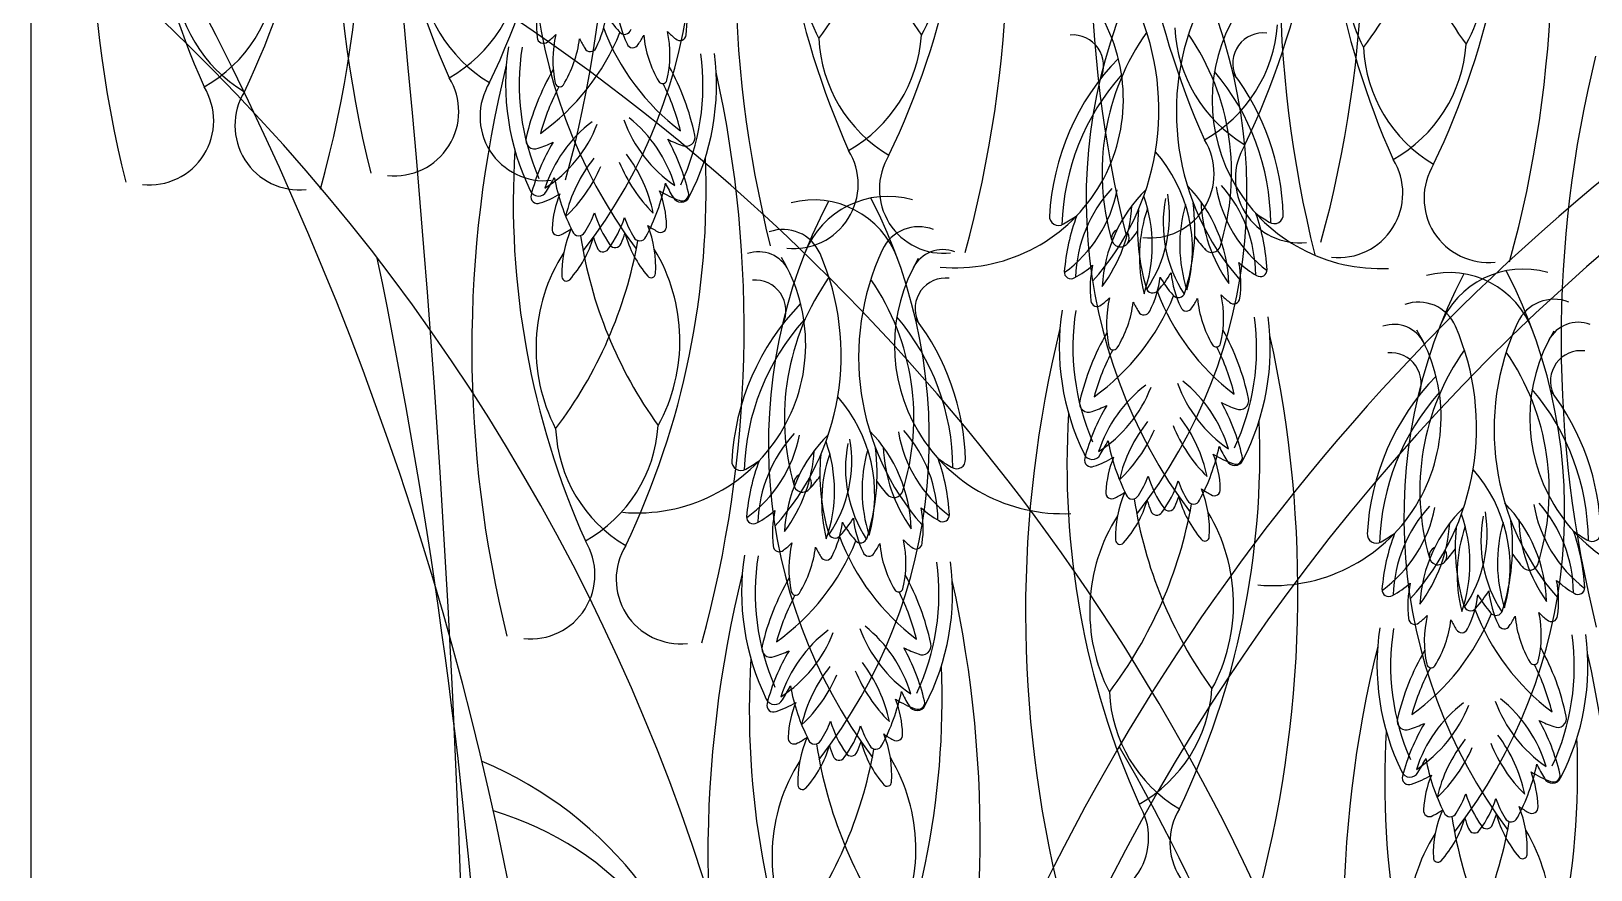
# Model space of a CAD drawing. Header units: millimetres. Extents: x 1155 to 2227, y 540 to 1342.
# Drawn here: x 1199.59 to 1207.57, y 1114.63 to 1118.92 of the extents above; entities that cross this region are included whole.
import ezdxf

# ---------------------------------------------------------------- set-up
doc = ezdxf.new("R2010")
doc.units = ezdxf.units.MM

msp = doc.modelspace()

# ---------------------------------------------------------------- linework, layer by layer
at = {"color": 0}
msp.add_line((1199.5865, 1088.80549), (1199.5865, 1123.53421), dxfattribs=at)
for centre, radius, start, end in [((1129.67186, 1112.02592), 72.15709, 357.4673846, 9.1772613), ((1205.96654, 1119.61659), 6.07603, 166.169877, 193.978191), ((1207.22094, 1119.66302), 6.07603, 166.169877, 193.978191), ((1196.4627, 1119.7699), 6.07603, 344.645581, 12.453894), ((1195.2083, 1119.72347), 6.07603, 344.645581, 12.453894), ((1209.26515, 1119.29159), 6.07603, 166.169877, 193.978191), ((1211.08695, 1119.34523), 6.07603, 166.169877, 193.978191), ((1200.32871, 1119.45211), 6.07603, 344.645581, 12.453894), ((1205.60218, 1120.41466), 4.24526, 176.411726, 204.062768), ((1204.82549, 1119.40806), 2.67345, 152.257753, 216.76097), ((1200.30179, 1119.44005), 2.67345, 322.106352, 27.353056), ((1198.5069, 1119.39847), 6.07603, 344.645581, 12.453894), ((1212.0527, 1119.24516), 6.07603, 166.169877, 193.978191), ((1201.29446, 1119.35204), 6.07603, 344.645581, 12.453894), ((1204.34778, 1120.36823), 4.24526, 176.411726, 204.062768), ((1196.84465, 1120.43601), 4.24526, 334.561003, 2.212046), ((1198.09905, 1120.48244), 4.24526, 334.561003, 2.212046), ((1185.58739, 1111.31294), 16.76067, 352.370106, 33.35959), ((1209.46818, 1120.09687), 4.24526, 176.411726, 204.062768), ((1207.64638, 1120.04323), 4.24526, 176.411726, 204.062768), ((1200.14326, 1120.11101), 4.24526, 334.561003, 2.212046), ((1201.96506, 1120.16465), 4.24526, 334.561003, 2.212046), ((1210.43394, 1119.9968), 4.24526, 176.411726, 204.062768), ((1202.93081, 1120.06458), 4.24526, 334.561003, 2.212046), ((1195.97479, 1109.94985), 10.89432, 350.608466, 69.233213), ((1214.55078, 1109.74908), 10.89432, 109.93396, 188.185922), ((1205.95788, 1120.21081), 2.23809, 188.671695, 215.819344), ((1204.42365, 1119.29977), 0.90607, 147.472918, 207.244673), ((1201.83529, 1120.23799), 2.23809, 322.804428, 349.952077), ((1203.34774, 1119.33503), 0.90607, 331.379099, 31.150853), ((1204.62285, 1120.19156), 2.23809, 322.804428, 349.952077), ((1208.74544, 1120.16438), 2.23809, 188.671695, 215.819344), ((1207.21121, 1119.25334), 0.90607, 147.472918, 207.244673), ((1206.13529, 1119.2886), 0.90607, 331.379099, 31.150853), ((1193.09888, 1111.39072), 10.43086, 349.92049, 51.540309), ((1207.6595, 1118.06162), 2.67345, 152.257753, 216.76097), ((1203.1358, 1118.09361), 2.67345, 322.106352, 27.353056), ((1200.11382, 1119.27645), 0.73241, 299.227309, 356.05157), ((1202.30557, 1119.28928), 0.73241, 182.572202, 239.396463), ((1201.36822, 1119.32288), 0.73241, 299.227309, 356.05157), ((1201.05117, 1119.24285), 0.73241, 182.572202, 239.396463), ((1217.45993, 1111.07579), 10.43086, 129.418764, 198.927259), ((1202.70907, 1118.95486), 0.53677, 167.479, 186.965911), ((1202.40724, 1118.98082), 0.53677, 351.65786, 11.144772), ((1206.74723, 1118.50938), 1.29951, 155.113184, 221.385385), ((1201.9989, 1119.08003), 0.53677, 333.041558, 352.52847), ((1202.96792, 1119.25317), 0.49982, 209.081406, 221.868456), ((1203.12021, 1119.0889), 0.53677, 186.095302, 205.582213), ((1204.31482, 1118.57348), 0.8617, 264.971161, 31.023645), ((1204.05856, 1118.51934), 1.29951, 317.645771, 23.510587), ((1206.49234, 1118.56966), 0.8617, 149.102719, 272.778405), ((1201.50593, 1119.35942), 1.18084, 305.545987, 337.883274), ((1201.95408, 1119.23473), 0.45817, 306.849457, 313.907456), ((1202.82169, 1118.77336), 0.56533, 166.572066, 192.031998), ((1203.61975, 1119.35637), 1.18084, 200.740498, 233.077785), ((1202.62337, 1118.93973), 0.03421, 216.074706, 346.13766), ((1202.31537, 1119.11311), 0.45817, 325.465759, 332.523758), ((1203.28487, 1118.95285), 0.56533, 185.188368, 210.6483), ((1202.2903, 1118.80208), 0.56533, 346.591773, 12.051705), ((1203.16874, 1119.24248), 0.45817, 224.716315, 231.774315), ((1202.90704, 1118.90511), 0.03136, 225.980565, 356.043519), ((1203.41242, 1118.95145), 0.73241, 299.227309, 356.05157), ((1214.55078, 1109.74908), 10.60765, 119.834603, 180.37167), ((1204.91896, 1118.74618), 0.15625, 333.95694, 95.59183), ((1206.31392, 1118.19857), 1.24608, 144.795282, 196.056632), ((1206.17158, 1118.97149), 0.73241, 182.572202, 239.396463), ((1204.48428, 1118.19821), 1.24608, 342.29598, 34.617592), ((1205.23422, 1119.00509), 0.73241, 299.227309, 356.05157), ((1205.89253, 1118.75682), 0.15625, 83.031942, 204.666831), ((1203.26051, 1118.65395), 1.24608, 171.299499, 206.056632), ((1203.28633, 1118.65038), 1.20222, 170.955434, 203.65638), ((1202.2076, 1118.89117), 0.03136, 182.580253, 312.643207), ((1201.83102, 1118.94797), 0.56533, 327.975472, 353.435403), ((1202.80409, 1119.08491), 0.45817, 206.100013, 213.158013), ((1202.44838, 1118.84873), 0.03136, 207.364263, 337.427217), ((1202.66531, 1118.86846), 0.03136, 201.196555, 331.259509), ((1204.34977, 1118.91785), 0.73241, 182.572202, 239.396463), ((1207.13733, 1118.87142), 0.73241, 182.572202, 239.396463), ((1206.19997, 1118.90502), 0.73241, 299.227309, 356.05157), ((1207.91783, 1117.29514), 6.07603, 166.169877, 193.978191), ((1201.75863, 1118.13567), 1.25016, 11.744274, 28.971085), ((1201.8223, 1118.64563), 1.20222, 334.967391, 7.668338), ((1201.8482, 1118.64857), 1.24608, 332.56714, 7.324272), ((1206.04689, 1117.91099), 1.25016, 135.793053, 177.107339), ((1213.49294, 1117.34157), 6.07603, 166.169877, 193.978191), ((1201.44613, 1118.51082), 0.32882, 263.794233, 31.721329), ((1202.21243, 1118.48603), 0.32882, 148.28614, 276.213237), ((1203.3372, 1118.09437), 1.25016, 149.652686, 166.879498), ((1202.291, 1118.66065), 0.02281, 193.018172, 260.253418), ((1202.81793, 1118.67662), 0.02281, 211.634474, 278.86972), ((1202.81813, 1118.67665), 0.02281, 278.370354, 345.605599), ((1197.15959, 1117.40202), 6.07603, 344.645581, 12.453894), ((1206.0681, 1117.89455), 1.20715, 138.254554, 178.218041), ((1204.72327, 1117.93304), 1.20715, 0.405731, 40.369217), ((1204.74486, 1117.94897), 1.25016, 1.516432, 37.441437), ((1200.19173, 1118.46439), 0.32882, 263.794233, 31.721329), ((1200.95803, 1118.43961), 0.32882, 148.28614, 276.213237), ((1203.35523, 1118.07449), 1.20715, 152.168893, 164.42401), ((1202.29119, 1118.66061), 0.02281, 259.754052, 326.989297), ((1201.74012, 1118.11623), 1.20715, 14.199762, 26.454878), ((1202.88191, 1117.90171), 0.70041, 127.293425, 161.972027), ((1201.84338, 1118.69596), 0.6872, 302.823419, 338.769899), ((1203.26646, 1118.70121), 0.6872, 199.853873, 235.800353), ((1202.20916, 1117.93213), 0.70041, 16.651744, 51.330347), ((1202.1635, 1118.36548), 0.04562, 163.869809, 293.932763), ((1203.164, 1117.8161), 1.05396, 149.330107, 165.273409), ((1201.97453, 1118.95709), 0.66642, 288.139013, 295.122888), ((1203.14162, 1118.96541), 0.66642, 243.500883, 250.484758), ((1201.92509, 1117.85332), 1.05396, 13.350363, 29.293665), ((1202.9385, 1118.37851), 0.04562, 244.691008, 14.753962), ((1205.31214, 1118.19303), 0.32882, 263.794233, 31.721329), ((1206.07843, 1118.16824), 0.32882, 148.28614, 276.213237), ((1206.29906, 1118.04678), 4.24526, 176.411726, 204.062768), ((1203.05457, 1117.80299), 0.7524, 141.414247, 166.838908), ((1198.79594, 1118.11456), 4.24526, 334.561003, 2.212046), ((1202.03418, 1117.83758), 0.7524, 11.784863, 37.209524), ((1203.49034, 1118.13939), 0.32882, 263.794233, 31.721329), ((1204.25663, 1118.1146), 0.32882, 148.28614, 276.213237), ((1204.77451, 1117.8047), 0.75554, 344.15227, 41.50373), ((1206.27789, 1118.09296), 0.32882, 263.794233, 31.721329), ((1201.79399, 1118.53747), 0.77193, 313.151259, 336.558172), ((1203.31204, 1118.54157), 0.77193, 202.065599, 225.472513), ((1207.04419, 1118.06817), 0.32882, 148.28614, 276.213237), ((1202.18323, 1118.12404), 0.04562, 202.486111, 332.549065), ((1201.66635, 1118.46836), 0.66642, 326.755315, 333.73919), ((1203.29736, 1118.36865), 1.05163, 190.694952, 206.655934), ((1201.80451, 1118.36425), 1.05163, 331.967838, 347.92882), ((1202.3021, 1117.91205), 0.53677, 1.65786, 21.144772), ((1203.06983, 1118.52814), 0.49982, 237.697708, 250.484758), ((1203.43744, 1118.42475), 0.66642, 204.884581, 211.868456), ((1202.91748, 1118.08797), 0.03421, 244.691008, 14.753962), ((1204.4713, 1118.24405), 0.6872, 305.892619, 348.769899), ((1205.63197, 1117.6422), 0.70041, 137.293425, 178.206366), ((1205.81915, 1117.57496), 0.7524, 134.394201, 176.838908), ((1204.96447, 1117.60756), 0.7524, 1.784863, 44.229571), ((1206.328, 1118.24408), 0.6872, 189.853873, 232.731152), ((1205.15321, 1117.67029), 0.70041, 0.417405, 41.330347), ((1202.17753, 1118.07452), 0.03421, 163.869809, 293.932763), ((1202.03581, 1118.51822), 0.49982, 288.139013, 300.926063), ((1202.78851, 1117.88387), 0.53677, 157.479, 176.965911), ((1202.91244, 1118.09295), 0.04562, 206.074706, 336.13766), ((1206.03343, 1116.80803), 2.67345, 152.257753, 216.76097), ((1203.59163, 1117.60252), 0.4563, 20.115167, 104.729009), ((1203.97043, 1117.62031), 0.4563, 73.894762, 158.508604), ((1201.50973, 1116.84003), 2.67345, 322.106352, 27.353056), ((1204.45018, 1118.07938), 0.77193, 323.151259, 356.394286), ((1204.57696, 1117.82572), 0.74727, 340.695254, 19.677029), ((1204.7389, 1117.97912), 0.67331, 325.870533, 9.385547), ((1206.05357, 1117.941), 0.67331, 169.238225, 212.753239), ((1206.21232, 1117.82841), 0.74727, 163.960822, 197.928518), ((1204.49062, 1117.91062), 1.05163, 341.967838, 7.318433), ((1206.34516, 1118.07896), 0.77193, 182.229486, 215.472513), ((1202.00146, 1118.16818), 0.49982, 326.755315, 339.542365), ((1202.98548, 1118.1423), 0.53677, 196.095302, 215.582213), ((1202.11087, 1118.13046), 0.53677, 323.041558, 342.52847), ((1203.09522, 1118.13271), 0.49982, 199.081406, 211.868456), ((1204.84394, 1117.97418), 0.04562, 173.869809, 303.932763), ((1204.55511, 1118.52398), 0.66642, 298.139013, 305.122888), ((1205.92464, 1117.60687), 1.05396, 159.330107, 175.36758), ((1206.30067, 1117.91122), 1.05163, 174.676595, 196.655934), ((1206.01379, 1117.76748), 0.75554, 160.886701, 194.471502), ((1204.85977, 1117.642), 1.05396, 3.256191, 19.293665), ((1206.25093, 1118.52595), 0.66642, 233.500883, 240.484758), ((1205.94898, 1117.98324), 0.04562, 234.691008, 4.753962), ((1202.2836, 1117.90823), 0.03136, 172.580253, 302.643207), ((1202.09358, 1118.2906), 0.45817, 296.849457, 303.907456), ((1202.8679, 1117.68558), 0.56533, 156.572066, 182.031998), ((1201.92261, 1118.02956), 0.56533, 317.975472, 343.435403), ((1202.38911, 1117.90994), 0.03421, 202.486111, 332.549065), ((1204.61056, 1118.21437), 2.23809, 188.671695, 215.819344), ((1202.90467, 1117.99545), 0.45817, 196.100013, 203.158013), ((1202.18866, 1118.02638), 0.45817, 335.465759, 342.523758), ((1203.17126, 1118.03691), 0.56533, 195.188368, 220.6483), ((1202.70148, 1117.88386), 0.03421, 206.074706, 336.13766), ((1202.21798, 1117.71572), 0.56533, 356.591773, 22.051705), ((1203.0066, 1118.30197), 0.45817, 234.716315, 241.774315), ((1202.80746, 1117.92428), 0.03136, 235.980565, 6.043519), ((1203.43517, 1117.70195), 0.20606, 23.510587, 110.127314), ((1204.12924, 1117.71595), 0.20606, 68.496458, 155.113184), ((1205.161, 1117.86379), 0.04562, 112.642353, 34.76831), ((1204.71176, 1118.29263), 0.66642, 316.755315, 323.73919), ((1206.08823, 1118.25376), 0.66642, 214.884581, 222.718123), ((1203.07634, 1117.30333), 0.90607, 147.472918, 207.244673), ((1200.48798, 1118.24154), 2.23809, 322.804428, 349.952077), ((1202.51335, 1117.82463), 0.03136, 197.364263, 327.427217), ((1202.57576, 1117.84621), 0.03136, 211.196555, 341.259509), ((1202.00042, 1117.33859), 0.90607, 331.379099, 31.150853), ((1203.30941, 1117.62256), 0.17117, 25.995861, 109.278177), ((1202.43249, 1117.26576), 1.29951, 317.645771, 23.510587), ((1205.12115, 1117.2558), 1.29951, 155.113184, 221.385385), ((1204.25305, 1117.63356), 0.17117, 69.345595, 152.627911), ((1205.62883, 1117.83583), 0.04562, 216.074706, 346.13766), ((1172.39607, 1111.7756), 29.57412, 355.603961, 11.677907), ((1202.68875, 1117.31989), 0.8617, 264.971161, 31.023645), ((1204.86627, 1117.31608), 0.8617, 149.102719, 272.778405), ((1204.69166, 1118.10242), 0.49982, 298.139013, 310.926063), ((1205.54309, 1117.60841), 0.53677, 167.479, 186.965911), ((1205.24125, 1117.63438), 0.53677, 351.65786, 11.144772), ((1206.1043, 1118.10779), 0.49982, 227.697708, 240.484758), ((1205.87783, 1117.70076), 0.03421, 234.691008, 4.753962), ((1207.22258, 1117.24888), 0.4563, 73.894762, 158.508604), ((1202.3257, 1117.66673), 0.02281, 183.018172, 250.253418), ((1202.32589, 1117.66666), 0.02281, 249.754052, 316.989297), ((1202.75938, 1117.6838), 0.02281, 221.634474, 288.86972), ((1202.75957, 1117.68386), 0.02281, 288.370354, 355.605599), ((1203.29288, 1117.4926), 0.15625, 333.95694, 95.59183), ((1204.68785, 1116.94499), 1.24608, 144.795282, 196.056632), ((1202.8582, 1116.94463), 1.24608, 342.29598, 34.617592), ((1204.26646, 1117.50324), 0.15625, 83.031942, 204.666831), ((1204.90829, 1117.69007), 0.03421, 173.869809, 303.932763), ((1204.83292, 1117.73359), 0.53677, 333.041558, 352.52847), ((1204.98965, 1117.93882), 0.49982, 316.755315, 329.542365), ((1205.80193, 1117.90673), 0.49982, 209.081406, 221.868456), ((1205.95423, 1117.74246), 0.53677, 186.095302, 205.582213), ((1209.28557, 1116.4366), 2.67345, 152.257753, 216.76097), ((1206.84378, 1117.23109), 0.4563, 20.115167, 104.729009), ((1204.76187, 1116.4686), 2.67345, 322.106352, 27.353056), ((1205.04161, 1117.54473), 0.03136, 182.580253, 312.643207), ((1204.33994, 1118.01298), 1.18084, 305.545987, 337.883274), ((1204.78809, 1117.88829), 0.45817, 306.849457, 313.907456), ((1205.6557, 1117.42692), 0.56533, 166.572066, 192.031998), ((1205.32657, 1117.61719), 0.03421, 192.486111, 322.549065), ((1206.45377, 1118.00993), 1.18084, 200.740498, 233.077785), ((1205.45738, 1117.59328), 0.03421, 216.074706, 346.13766), ((1205.14939, 1117.76667), 0.45817, 325.465759, 332.523758), ((1206.11889, 1117.60641), 0.56533, 185.188368, 210.6483), ((1205.12431, 1117.45564), 0.56533, 346.591773, 12.051705), ((1206.00276, 1117.89604), 0.45817, 224.716315, 231.774315), ((1205.74105, 1117.55866), 0.03136, 225.980565, 356.043519), ((1207.38139, 1117.34452), 0.20606, 68.496458, 155.113184), ((1204.42082, 1116.65741), 1.25016, 135.793053, 177.107339), ((1203.09719, 1116.67946), 1.20715, 0.405731, 40.369217), ((1206.09452, 1117.3075), 1.24608, 171.299499, 206.056632), ((1206.12034, 1117.30394), 1.20222, 170.955434, 203.65638), ((1204.66504, 1117.60153), 0.56533, 327.975472, 353.435403), ((1205.6381, 1117.73846), 0.45817, 206.100013, 213.158013), ((1205.2824, 1117.50229), 0.03136, 207.364263, 337.427217), ((1205.49932, 1117.52202), 0.03136, 201.196555, 331.259509), ((1204.65632, 1117.29919), 1.20222, 334.967391, 7.668338), ((1204.68222, 1117.30213), 1.24608, 332.56714, 7.324272), ((1206.68731, 1117.33052), 0.20606, 23.510587, 110.127314), ((1204.44203, 1116.64097), 1.20715, 138.254554, 178.218041), ((1203.11879, 1116.69539), 1.25016, 1.516432, 37.441437), ((1210.75184, 1115.9487), 6.07603, 166.169877, 193.978191), ((1206.17122, 1116.74793), 1.25016, 149.652686, 166.879498), ((1204.59264, 1116.78923), 1.25016, 11.744274, 28.971085), ((1205.94089, 1116.94846), 0.8617, 264.971161, 31.023645), ((1206.56156, 1117.25113), 0.17117, 25.995861, 109.278177), ((1205.68464, 1116.89432), 1.29951, 317.645771, 23.510587), ((1208.3733, 1116.88437), 1.29951, 155.113184, 221.385385), ((1208.11842, 1116.94465), 0.8617, 149.102719, 272.778405), ((1207.5052, 1117.26213), 0.17117, 69.345595, 152.627911), ((1205.12501, 1117.31421), 0.02281, 193.018172, 260.253418), ((1205.12521, 1117.31417), 0.02281, 259.754052, 326.989297), ((1205.65195, 1117.33018), 0.02281, 211.634474, 278.86972), ((1204.57414, 1116.76979), 1.20715, 14.199762, 26.454878), ((1205.65214, 1117.33021), 0.02281, 278.370354, 345.605599), ((1199.9936, 1116.05558), 6.07603, 344.645581, 12.453894), ((1206.18925, 1116.72805), 1.20715, 152.168893, 164.42401), ((1206.54503, 1117.12116), 0.15625, 333.95694, 95.59183), ((1207.94, 1116.57356), 1.24608, 144.795282, 196.056632), ((1206.11035, 1116.5732), 1.24608, 342.29598, 34.617592), ((1207.5186, 1117.13181), 0.15625, 83.031942, 204.666831), ((1207.67296, 1116.28598), 1.25016, 135.793053, 177.107339), ((1205.71592, 1116.55527), 0.70041, 127.293425, 161.972027), ((1204.6774, 1117.34952), 0.6872, 302.823419, 338.769899), ((1206.10048, 1117.35477), 0.6872, 199.853873, 235.800353), ((1205.04317, 1116.58569), 0.70041, 16.651744, 51.330347), ((1207.69417, 1116.26954), 1.20715, 138.254554, 178.218041), ((1206.34934, 1116.30803), 1.20715, 0.405731, 40.369217), ((1206.37094, 1116.32395), 1.25016, 1.516432, 37.441437), ((1203.14843, 1116.55112), 0.75554, 344.15227, 41.50373), ((1204.99752, 1117.01904), 0.04562, 163.869809, 293.932763), ((1205.99801, 1116.46966), 1.05396, 149.330107, 165.273409), ((1204.80855, 1117.61065), 0.66642, 288.139013, 295.122888), ((1205.97563, 1117.61897), 0.66642, 243.500883, 250.484758), ((1204.75911, 1116.50687), 1.05396, 13.350363, 29.293665), ((1205.77251, 1117.03207), 0.04562, 244.691008, 14.753962), ((1202.0651, 1116.955), 0.73241, 299.227309, 356.05157), ((1209.13308, 1116.70034), 4.24526, 176.411726, 204.062768), ((1205.88858, 1116.45655), 0.7524, 141.414247, 166.838908), ((1206.14605, 1117.19513), 0.77193, 202.065599, 225.472513), ((1201.62995, 1116.76812), 4.24526, 334.561003, 2.212046), ((1204.86819, 1116.49114), 0.7524, 11.784863, 37.209524), ((1203.00246, 1116.9214), 0.73241, 182.572202, 239.396463), ((1202.84523, 1116.99046), 0.6872, 305.892619, 348.769899), ((1204.00589, 1116.38862), 0.70041, 137.293425, 178.206366), ((1204.19307, 1116.32138), 0.7524, 134.394201, 176.838908), ((1202.95089, 1116.57213), 0.74727, 340.695254, 19.677029), ((1203.11283, 1116.72554), 0.67331, 325.870533, 9.385547), ((1203.3384, 1116.35398), 0.7524, 1.784863, 44.229571), ((1204.70193, 1116.9905), 0.6872, 189.853873, 232.731152), ((1203.52714, 1116.41671), 0.70041, 0.417405, 41.330347), ((1204.50037, 1117.12191), 0.66642, 326.755315, 333.73919), ((1206.13137, 1117.02221), 1.05163, 190.694952, 206.655934), ((1204.628, 1117.19102), 0.77193, 313.151259, 336.558172), ((1202.8241, 1116.8258), 0.77193, 323.151259, 356.394286), ((1204.6746, 1116.65763), 1.05163, 174.676595, 196.655934), ((1204.38772, 1116.5139), 0.75554, 160.886701, 194.471502), ((1204.4275, 1116.68741), 0.67331, 169.238225, 212.753239), ((1204.58625, 1116.57483), 0.74727, 163.960822, 197.928518), ((1202.86455, 1116.65704), 1.05163, 341.967838, 7.318433), ((1204.71909, 1116.82538), 0.77193, 182.229486, 215.472513), ((1205.01724, 1116.7776), 0.04562, 202.486111, 332.549065), ((1204.86982, 1117.17178), 0.49982, 288.139013, 300.926063), ((1205.62252, 1116.53743), 0.53677, 157.479, 176.965911), ((1204.63853, 1117.0178), 1.05163, 331.967838, 347.92882), ((1205.13612, 1116.56561), 0.53677, 1.65786, 21.144772), ((1205.90384, 1117.1817), 0.49982, 237.697708, 250.484758), ((1206.27145, 1117.07831), 0.66642, 204.884581, 211.868456), ((1205.7515, 1116.74153), 0.03421, 244.691008, 14.753962), ((1203.21787, 1116.72059), 0.04562, 173.869809, 303.932763), ((1202.92904, 1117.2704), 0.66642, 298.139013, 305.122888), ((1204.29857, 1116.35329), 1.05396, 159.330107, 175.36758), ((1203.2337, 1116.38842), 1.05396, 3.256191, 19.293665), ((1204.62486, 1117.27237), 0.66642, 233.500883, 240.484758), ((1204.32291, 1116.72966), 0.04562, 234.691008, 4.753962), ((1205.01155, 1116.72808), 0.03421, 163.869809, 293.932763), ((1205.74646, 1116.7465), 0.04562, 206.074706, 336.13766), ((1206.40058, 1116.17969), 0.75554, 344.15227, 41.50373), ((1203.53492, 1116.61021), 0.04562, 112.642353, 34.76831), ((1203.08569, 1117.03904), 0.66642, 316.755315, 323.73919), ((1204.46216, 1117.00017), 0.66642, 214.884581, 222.718123), ((1204.83547, 1116.82174), 0.49982, 326.755315, 339.542365), ((1205.81949, 1116.79586), 0.53677, 196.095302, 215.582213), ((1204.94488, 1116.78402), 0.53677, 323.041558, 342.52847), ((1205.92924, 1116.78626), 0.49982, 199.081406, 211.868456), ((1205.05199, 1116.36928), 0.56533, 356.591773, 22.051705), ((1205.84061, 1116.95553), 0.45817, 234.716315, 241.774315), ((1205.64147, 1116.57784), 0.03136, 235.980565, 6.043519), ((1204.00276, 1116.58225), 0.04562, 216.074706, 346.13766), ((1205.11761, 1116.56179), 0.03136, 172.580253, 302.643207), ((1203.32199, 1116.8951), 2.23809, 322.804428, 349.952077), ((1204.9276, 1116.94416), 0.45817, 296.849457, 303.907456), ((1205.70191, 1116.33914), 0.56533, 156.572066, 182.031998), ((1204.75662, 1116.68312), 0.56533, 317.975472, 343.435403), ((1205.22312, 1116.5635), 0.03421, 202.486111, 332.549065), ((1207.44458, 1116.86792), 2.23809, 188.671695, 215.819344), ((1205.73868, 1116.64901), 0.45817, 196.100013, 203.158013), ((1205.02267, 1116.67994), 0.45817, 335.465759, 342.523758), ((1206.00527, 1116.69046), 0.56533, 195.188368, 220.6483), ((1205.53549, 1116.53741), 0.03421, 206.074706, 336.13766), ((1206.59054, 1115.98255), 0.7524, 1.784863, 44.229571), ((1207.95407, 1116.61907), 0.6872, 189.853873, 232.731152), ((1206.77928, 1116.04527), 0.70041, 0.417405, 41.330347), ((1203.28221, 1116.43648), 0.03421, 173.869809, 303.932763), ((1203.06559, 1116.84884), 0.49982, 298.139013, 310.926063), ((1203.91701, 1116.35483), 0.53677, 167.479, 186.965911), ((1203.36358, 1116.68524), 0.49982, 316.755315, 329.542365), ((1204.32815, 1116.48888), 0.53677, 186.095302, 205.582213), ((1203.61518, 1116.38079), 0.53677, 351.65786, 11.144772), ((1204.47822, 1116.85421), 0.49982, 227.697708, 240.484758), ((1204.25176, 1116.44718), 0.03421, 234.691008, 4.753962), ((1205.91035, 1115.95689), 0.90607, 147.472918, 207.244673), ((1205.34737, 1116.47818), 0.03136, 197.364263, 327.427217), ((1205.40977, 1116.49977), 0.03136, 211.196555, 341.259509), ((1204.83443, 1115.99214), 0.90607, 331.379099, 31.150853), ((1206.09737, 1116.61903), 0.6872, 305.892619, 348.769899), ((1207.25804, 1116.01719), 0.70041, 137.293425, 178.206366), ((1207.44522, 1115.94995), 0.7524, 134.394201, 176.838908), ((1206.20303, 1116.2007), 0.74727, 340.695254, 19.677029), ((1206.36497, 1116.35411), 0.67331, 325.870533, 9.385547), ((1207.67965, 1116.31598), 0.67331, 169.238225, 212.753239), ((1207.97123, 1116.45394), 0.77193, 182.229486, 215.472513), ((1203.7005, 1116.36361), 0.03421, 192.486111, 322.549065), ((1203.20684, 1116.48001), 0.53677, 333.041558, 352.52847), ((1204.17586, 1116.65315), 0.49982, 209.081406, 221.868456), ((1206.47002, 1116.34916), 0.04562, 173.869809, 303.932763), ((1206.18119, 1116.89897), 0.66642, 298.139013, 305.122888), ((1207.55071, 1115.98186), 1.05396, 159.330107, 175.36758), ((1206.07625, 1116.45437), 0.77193, 323.151259, 356.394286), ((1207.92675, 1116.2862), 1.05163, 174.676595, 196.655934), ((1207.63986, 1116.14247), 0.75554, 160.886701, 194.471502), ((1207.83839, 1116.2034), 0.74727, 163.960822, 197.928518), ((1206.11669, 1116.2856), 1.05163, 341.967838, 7.318433), ((1206.48585, 1116.01699), 1.05396, 3.256191, 19.293665), ((1207.877, 1116.90094), 0.66642, 233.500883, 240.484758), ((1207.57505, 1116.35823), 0.04562, 234.691008, 4.753962), ((1202.14302, 1116.14294), 0.32882, 263.794233, 31.721329), ((1202.90931, 1116.11816), 0.32882, 148.28614, 276.213237), ((1203.41554, 1116.29114), 0.03136, 182.580253, 312.643207), ((1202.71387, 1116.7594), 1.18084, 305.545987, 337.883274), ((1203.16202, 1116.63471), 0.45817, 306.849457, 313.907456), ((1204.02963, 1116.17333), 0.56533, 166.572066, 192.031998), ((1203.03896, 1116.34795), 0.56533, 327.975472, 353.435403), ((1204.01203, 1116.48488), 0.45817, 206.100013, 213.158013), ((1204.82769, 1116.75635), 1.18084, 200.740498, 233.077785), ((1203.83131, 1116.3397), 0.03421, 216.074706, 346.13766), ((1203.52331, 1116.51309), 0.45817, 325.465759, 332.523758), ((1204.49281, 1116.35282), 0.56533, 185.188368, 210.6483), ((1203.49824, 1116.20205), 0.56533, 346.591773, 12.051705), ((1204.37668, 1116.64245), 0.45817, 224.716315, 231.774315), ((1204.11498, 1116.30508), 0.03136, 225.980565, 356.043519), ((1205.15971, 1116.32029), 0.02281, 183.018172, 250.253418), ((1205.1599, 1116.32022), 0.02281, 249.754052, 316.989297), ((1205.59339, 1116.33735), 0.02281, 221.634474, 288.86972), ((1205.59358, 1116.33742), 0.02281, 288.370354, 355.605599), ((1206.78707, 1116.23877), 0.04562, 112.642353, 34.76831), ((1206.33784, 1116.66761), 0.66642, 316.755315, 323.73919), ((1204.46845, 1116.05392), 1.24608, 171.299499, 206.056632), ((1204.49427, 1116.05036), 1.20222, 170.955434, 203.65638), ((1203.65632, 1116.2487), 0.03136, 207.364263, 337.427217), ((1203.87325, 1116.26844), 0.03136, 201.196555, 331.259509), ((1203.03024, 1116.0456), 1.20222, 334.967391, 7.668338), ((1203.05614, 1116.04855), 1.24608, 332.56714, 7.324272), ((1207.7143, 1116.62874), 0.66642, 214.884581, 222.718123), ((1207.2549, 1116.21082), 0.04562, 216.074706, 346.13766), ((1209.12577, 1114.69512), 6.07603, 166.169877, 193.978191), ((1204.54514, 1115.49435), 1.25016, 149.652686, 166.879498), ((1202.96657, 1115.53564), 1.25016, 11.744274, 28.971085), ((1198.36753, 1114.80199), 6.07603, 344.645581, 12.453894), ((1206.86733, 1116.00936), 0.53677, 351.65786, 11.144772), ((1207.73037, 1116.48278), 0.49982, 227.697708, 240.484758), ((1204.56317, 1115.47447), 1.20715, 152.168893, 164.42401), ((1203.49894, 1116.06062), 0.02281, 193.018172, 260.253418), ((1203.49913, 1116.06059), 0.02281, 259.754052, 326.989297), ((1204.02587, 1116.0766), 0.02281, 211.634474, 278.86972), ((1202.94806, 1115.51621), 1.20715, 14.199762, 26.454878), ((1204.02607, 1116.07663), 0.02281, 278.370354, 345.605599), ((1206.53436, 1116.06505), 0.03421, 173.869809, 303.932763), ((1206.31774, 1116.47741), 0.49982, 298.139013, 310.926063), ((1207.16916, 1115.9834), 0.53677, 167.479, 186.965911), ((1206.45899, 1116.10857), 0.53677, 333.041558, 352.52847), ((1206.61572, 1116.31381), 0.49982, 316.755315, 329.542365), ((1207.428, 1116.28171), 0.49982, 209.081406, 221.868456), ((1207.5803, 1116.11744), 0.53677, 186.095302, 205.582213), ((1207.50391, 1116.07575), 0.03421, 234.691008, 4.753962), ((1205.96602, 1116.38797), 1.18084, 305.545987, 337.883274), ((1206.95265, 1115.99218), 0.03421, 192.486111, 322.549065), ((1208.07984, 1116.38492), 1.18084, 200.740498, 233.077785), ((1207.08345, 1115.96827), 0.03421, 216.074706, 346.13766), ((1206.75039, 1115.83062), 0.56533, 346.591773, 12.051705), ((1207.62883, 1116.27102), 0.45817, 224.716315, 231.774315), ((1204.4744, 1116.10118), 0.6872, 199.853873, 235.800353), ((1203.4171, 1115.33211), 0.70041, 16.651744, 51.330347), ((1207.72059, 1115.68249), 1.24608, 171.299499, 206.056632), ((1207.74641, 1115.67892), 1.20222, 170.955434, 203.65638), ((1206.66768, 1115.91971), 0.03136, 182.580253, 312.643207), ((1206.41416, 1116.26327), 0.45817, 306.849457, 313.907456), ((1207.28177, 1115.8019), 0.56533, 166.572066, 192.031998), ((1206.29111, 1115.97652), 0.56533, 327.975472, 353.435403), ((1207.26418, 1116.11345), 0.45817, 206.100013, 213.158013), ((1206.90847, 1115.87727), 0.03136, 207.364263, 337.427217), ((1207.12539, 1115.897), 0.03136, 201.196555, 331.259509), ((1206.77546, 1116.14166), 0.45817, 325.465759, 332.523758), ((1207.74496, 1115.98139), 0.56533, 185.188368, 210.6483), ((1207.36713, 1115.93365), 0.03136, 225.980565, 356.043519), ((1204.08985, 1115.30169), 0.70041, 127.293425, 161.972027), ((1203.05132, 1116.09594), 0.6872, 302.823419, 338.769899), ((1204.14644, 1115.77849), 0.04562, 244.691008, 14.753962), ((1206.28239, 1115.67417), 1.20222, 334.967391, 7.668338), ((1206.30829, 1115.67711), 1.24608, 332.56714, 7.324272), ((1207.507, 1115.44676), 4.24526, 176.411726, 204.062768), ((1203.37144, 1115.76546), 0.04562, 163.869809, 293.932763), ((1204.37194, 1115.21608), 1.05396, 149.330107, 165.273409), ((1203.18247, 1116.35707), 0.66642, 288.139013, 295.122888), ((1204.34956, 1116.36539), 0.66642, 243.500883, 250.484758), ((1203.13303, 1115.25329), 1.05396, 13.350363, 29.293665), ((1212.37792, 1114.32369), 6.07603, 166.169877, 193.978191), ((1207.79729, 1115.12291), 1.25016, 149.652686, 166.879498), ((1206.21871, 1115.16421), 1.25016, 11.744274, 28.971085), ((1201.61967, 1114.43056), 6.07603, 344.645581, 12.453894), ((1204.26251, 1115.20297), 0.7524, 141.414247, 166.838908), ((1203.00193, 1115.93744), 0.77193, 313.151259, 336.558172), ((1204.51998, 1115.94155), 0.77193, 202.065599, 225.472513), ((1200.00388, 1115.51454), 4.24526, 334.561003, 2.212046), ((1203.24212, 1115.23756), 0.7524, 11.784863, 37.209524), ((1207.81532, 1115.10304), 1.20715, 152.168893, 164.42401), ((1206.75108, 1115.68919), 0.02281, 193.018172, 260.253418), ((1206.75128, 1115.68916), 0.02281, 259.754052, 326.989297), ((1207.27802, 1115.70517), 0.02281, 211.634474, 278.86972), ((1206.20021, 1115.14477), 1.20715, 14.199762, 26.454878), ((1207.27821, 1115.7052), 0.02281, 278.370354, 345.605599), ((1202.87429, 1115.86833), 0.66642, 326.755315, 333.73919), ((1204.5053, 1115.76863), 1.05163, 190.694952, 206.655934), ((1203.01245, 1115.76422), 1.05163, 331.967838, 347.92882), ((1204.64538, 1115.82472), 0.66642, 204.884581, 211.868456), ((1205.83647, 1115.57496), 0.73241, 182.572202, 239.396463), ((1204.89912, 1115.60856), 0.73241, 299.227309, 356.05157), ((1203.39117, 1115.52402), 0.04562, 202.486111, 332.549065), ((1203.38547, 1115.47449), 0.03421, 163.869809, 293.932763), ((1203.24375, 1115.9182), 0.49982, 288.139013, 300.926063), ((1203.99645, 1115.28385), 0.53677, 157.479, 176.965911), ((1203.51004, 1115.31203), 0.53677, 1.65786, 21.144772), ((1204.27777, 1115.92812), 0.49982, 237.697708, 250.484758), ((1204.12038, 1115.49292), 0.04562, 206.074706, 336.13766), ((1204.12542, 1115.48794), 0.03421, 244.691008, 14.753962), ((1207.34199, 1114.93026), 0.70041, 127.293425, 161.972027), ((1206.30347, 1115.72451), 0.6872, 302.823419, 338.769899), ((1207.72655, 1115.72975), 0.6872, 199.853873, 235.800353), ((1206.66925, 1114.96067), 0.70041, 16.651744, 51.330347), ((1203.2094, 1115.56816), 0.49982, 326.755315, 339.542365), ((1204.19342, 1115.54227), 0.53677, 196.095302, 215.582213), ((1206.62359, 1115.39403), 0.04562, 163.869809, 293.932763), ((1207.62409, 1114.84464), 1.05396, 149.330107, 165.273409), ((1206.43462, 1115.98564), 0.66642, 288.139013, 295.122888), ((1207.60171, 1115.99396), 0.66642, 243.500883, 250.484758), ((1206.38518, 1114.88186), 1.05396, 13.350363, 29.293665), ((1207.39859, 1115.40706), 0.04562, 244.691008, 14.753962), ((1203.49154, 1115.30821), 0.03136, 172.580253, 302.643207), ((1203.30152, 1115.69057), 0.45817, 296.849457, 303.907456), ((1204.07584, 1115.08555), 0.56533, 156.572066, 182.031998), ((1203.31881, 1115.53044), 0.53677, 323.041558, 342.52847), ((1204.30316, 1115.53268), 0.49982, 199.081406, 211.868456), ((1203.42592, 1115.1157), 0.56533, 356.591773, 22.051705), ((1204.21454, 1115.70195), 0.45817, 234.716315, 241.774315), ((1204.0154, 1115.32425), 0.03136, 235.980565, 6.043519), ((1210.75915, 1115.07533), 4.24526, 176.411726, 204.062768), ((1203.25602, 1115.1431), 4.24526, 334.561003, 2.212046), ((1206.49427, 1114.86613), 0.7524, 11.784863, 37.209524), ((1201.69592, 1115.64152), 2.23809, 322.804428, 349.952077), ((1203.13055, 1115.42954), 0.56533, 317.975472, 343.435403), ((1203.59705, 1115.30992), 0.03421, 202.486111, 332.549065), ((1205.8185, 1115.61434), 2.23809, 188.671695, 215.819344), ((1204.11261, 1115.39542), 0.45817, 196.100013, 203.158013), ((1203.7837, 1115.24619), 0.03136, 211.196555, 341.259509), ((1203.3966, 1115.42636), 0.45817, 335.465759, 342.523758), ((1204.3792, 1115.43688), 0.56533, 195.188368, 220.6483), ((1203.90942, 1115.28383), 0.03421, 206.074706, 336.13766), ((1195.97479, 1109.94985), 10.60765, 358.252101, 30.063651), ((1207.51465, 1114.83153), 0.7524, 141.414247, 166.838908), ((1206.25408, 1115.56601), 0.77193, 313.151259, 336.558172), ((1207.77212, 1115.57012), 0.77193, 202.065599, 225.472513), ((1201.12458, 1113.34826), 1.9938, 307.627684, 67.298468), ((1204.28428, 1114.7033), 0.90607, 147.472918, 207.244673), ((1203.72129, 1115.2246), 0.03136, 197.364263, 327.427217), ((1203.20836, 1114.73856), 0.90607, 331.379099, 31.150853), ((1206.12644, 1115.4969), 0.66642, 326.755315, 333.73919), ((1207.75744, 1115.3972), 1.05163, 190.694952, 206.655934), ((1206.2646, 1115.39279), 1.05163, 331.967838, 347.92882), ((1207.89752, 1115.45329), 0.66642, 204.884581, 211.868456), ((1203.53364, 1115.06671), 0.02281, 183.018172, 250.253418), ((1203.96732, 1115.08377), 0.02281, 221.634474, 288.86972), ((1203.96751, 1115.08384), 0.02281, 288.370354, 355.605599), ((1206.64331, 1115.15258), 0.04562, 202.486111, 332.549065), ((1206.63762, 1115.10306), 0.03421, 163.869809, 293.932763), ((1206.49589, 1115.54677), 0.49982, 288.139013, 300.926063), ((1207.2486, 1114.91242), 0.53677, 157.479, 176.965911), ((1206.76219, 1114.94059), 0.53677, 1.65786, 21.144772), ((1207.52991, 1115.55669), 0.49982, 237.697708, 250.484758), ((1207.37253, 1115.12149), 0.04562, 206.074706, 336.13766), ((1207.37757, 1115.11651), 0.03421, 244.691008, 14.753962), ((1203.53383, 1115.06664), 0.02281, 249.754052, 316.989297), ((1206.46154, 1115.19672), 0.49982, 326.755315, 339.542365), ((1207.44556, 1115.17084), 0.53677, 196.095302, 215.582213), ((1206.57095, 1115.15901), 0.53677, 323.041558, 342.52847), ((1207.55531, 1115.16125), 0.49982, 199.081406, 211.868456), ((1201.49535, 1113.37798), 1.62184, 301.153458, 73.63922), ((1204.97703, 1114.7965), 0.32882, 263.794233, 31.721329), ((1205.74333, 1114.77171), 0.32882, 148.28614, 276.213237), ((1206.74368, 1114.93678), 0.03136, 172.580253, 302.643207), ((1206.55367, 1115.31914), 0.45817, 296.849457, 303.907456), ((1207.32798, 1114.71412), 0.56533, 156.572066, 182.031998), ((1206.8492, 1114.93849), 0.03421, 202.486111, 332.549065), ((1209.07065, 1115.24291), 2.23809, 188.671695, 215.819344), ((1206.64875, 1115.05493), 0.45817, 335.465759, 342.523758), ((1207.63134, 1115.06545), 0.56533, 195.188368, 220.6483), ((1206.67807, 1114.74426), 0.56533, 356.591773, 22.051705), ((1207.46669, 1115.33051), 0.45817, 234.716315, 241.774315), ((1207.26754, 1114.95282), 0.03136, 235.980565, 6.043519), ((1204.94806, 1115.27009), 2.23809, 322.804428, 349.952077), ((1206.38269, 1115.05811), 0.56533, 317.975472, 343.435403), ((1207.36475, 1115.02399), 0.45817, 196.100013, 203.158013), ((1206.97344, 1114.85317), 0.03136, 197.364263, 327.427217), ((1207.03585, 1114.87476), 0.03136, 211.196555, 341.259509), ((1207.16156, 1114.9124), 0.03421, 206.074706, 336.13766), ((1206.4605, 1114.36713), 0.90607, 331.379099, 31.150853), ((1207.53642, 1114.33187), 0.90607, 147.472918, 207.244673), ((1209.11362, 1113.26415), 1.62184, 110.482627, 230.874312), ((1206.78579, 1114.69528), 0.02281, 183.018172, 250.253418), ((1206.78597, 1114.69521), 0.02281, 249.754052, 316.989297), ((1207.21946, 1114.71234), 0.02281, 221.634474, 288.86972), ((1207.21965, 1114.7124), 0.02281, 288.370354, 355.605599)]:
    msp.add_arc(centre, radius, start, end, dxfattribs=at)

doc.saveas('drawing.dxf')
